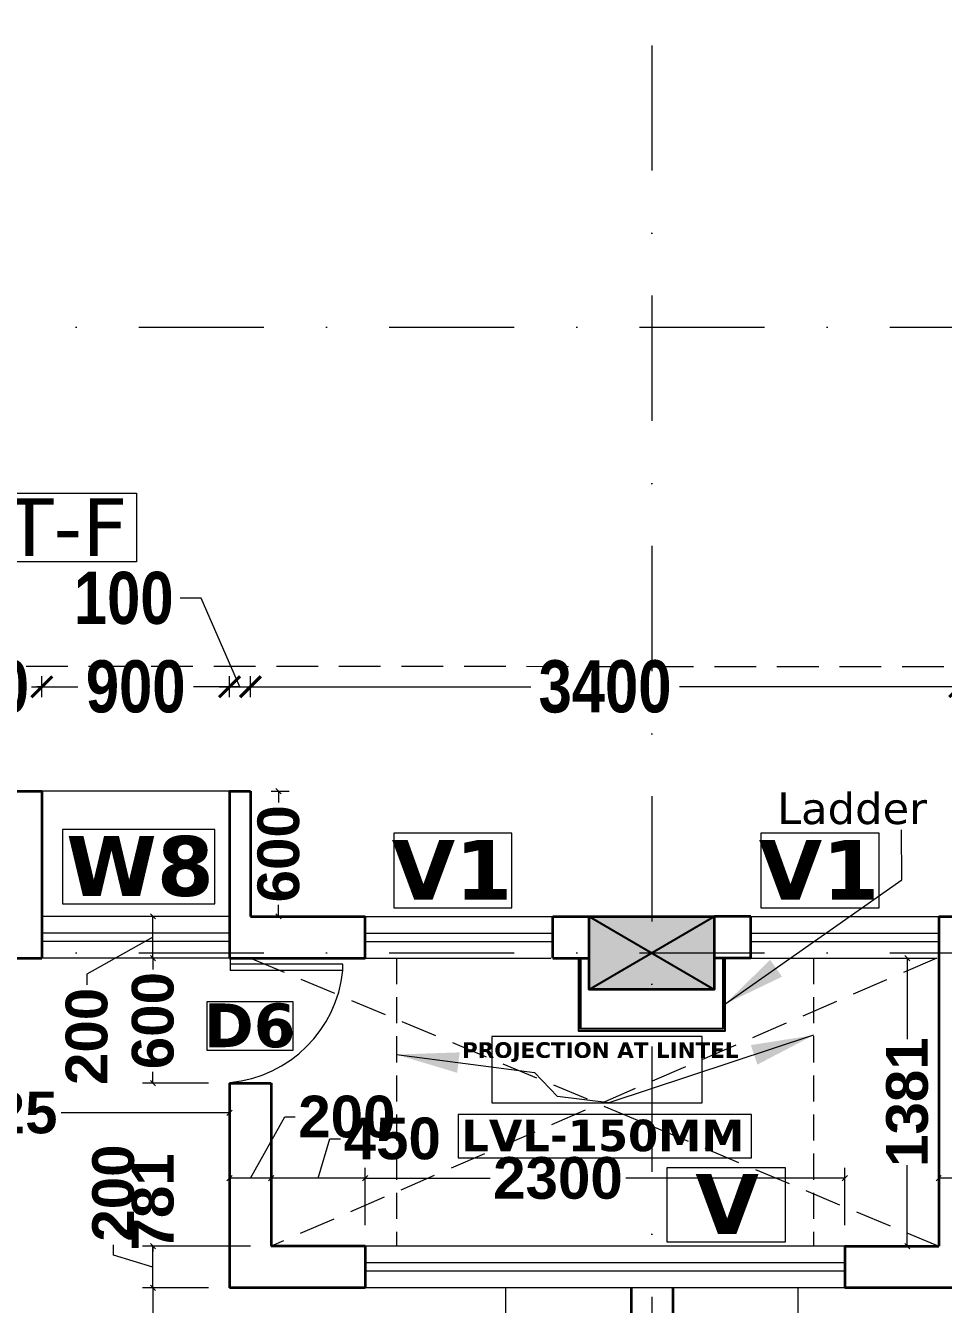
# Model space of a CAD drawing. Header units: millimetres. Extents: x -3092155 to 4513934, y -12317808 to 1850003.
# Drawn here: x -453516 to -449116, y -5516472 to -5510341 of the extents above; entities that cross this region are included whole.
import ezdxf

# ---------------------------------------------------------------- set-up
doc = ezdxf.new("R2010")
doc.units = ezdxf.units.MM
doc.header["$LTSCALE"] = 2
doc.header["$MEASUREMENT"] = 0
doc.header["$PDMODE"] = 34
doc.header["$PDSIZE"] = 500
for name, pattern in [('DASHDOT', [1, 0.5, -0.25, 0, -0.25]), ('DASHED2', [0.375, 0.25, -0.125]), ('HIDDEN', [0.375, 0.25, -0.125])]:
    doc.linetypes.add(name, pattern=pattern)
for name, color, linetype, lineweight, true_color in [('AEROW', 7, 'Continuous', 15, 0x0d0d0d), ('DOT', 7, 'DASHED2', 0, 0x89067c), ('duct text', 7, 'Continuous', 5, 0x30182a), ('partation wall', 7, 'Continuous', 20, 0x525023)]:
    doc.layers.add(name, color=color, linetype=linetype, lineweight=lineweight, true_color=true_color)
for name, color, linetype, lineweight in [('coloumn', 10, 'Continuous', 35), ('cornice', 12, 'Continuous', 25), ('D DIM', 250, 'Continuous', 9), ('D6', 10, 'Continuous', 5), ('DOOR', 27, 'Continuous', 5), ('glass', 5, 'Continuous', 15), ('GRID', 251, 'DASHDOT', 5), ('ldr', 11, 'Continuous', 25), ('PARGOLA', 115, 'DASHED2', 5), ('PROJ', 251, 'HIDDEN', 5), ('SILL', 74, 'Continuous', 9), ('taxe', 7, 'Continuous', 9), ('TEXT', 7, 'Continuous', 13), ('toi.dim.', 214, 'Continuous', 9), ('VENTI', 162, 'Continuous', 5), ('WAll', 250, 'Continuous', 35)]:
    doc.layers.add(name, color=color, linetype=linetype, lineweight=lineweight)
doc.styles.add('INNER DIM', font='ARIALNB.TTF', dxfattribs={"height": 250})
doc.styles.add('int dim', font='arialbd.ttf', dxfattribs={"height": 200})
doc.styles.add('style2', font='verdana.ttf')
doc.dimstyles.new('external final', dxfattribs={"dimscale": 0, "dimtxt": 250, "dimasz": 100, "dimexe": 50, "dimexo": 50, "dimgap": 50, "dimtad": 0, "dimdec": 0, "dimzin": 0, "dimdsep": 46, "dimtxsty": 'INNER DIM', "dimblk": 'ARCHTICK', "dimcen": 100, "dimdle": 50, "dimclrd": 256, "dimclre": 256, "dimclrt": 256, "dimadec": 0, "dimazin": 0, "dimtfac": 1, "dimtdec": 0, "dimtix": 1, "dimtmove": 1, "dimatfit": 3, "dimfxl": 50, "dimfxlon": 1, "dimtolj": 1, "dimtzin": 0, "dimlwd": -1, "dimlwe": -1, "dimarcsym": 1})
doc.dimstyles.new('INNER DIM', dxfattribs={"dimscale": 0, "dimtxt": 250, "dimasz": 100, "dimexe": 50, "dimexo": 50, "dimgap": 50, "dimtad": 0, "dimdec": 0, "dimzin": 0, "dimdsep": 46, "dimtxsty": 'INNER DIM', "dimblk": 'ARCHTICK', "dimcen": 100, "dimdle": 50, "dimclrd": 256, "dimclre": 256, "dimclrt": 256, "dimadec": 0, "dimazin": 0, "dimtfac": 1, "dimtdec": 0, "dimtix": 1, "dimtmove": 2, "dimatfit": 3, "dimfxl": 50, "dimfxlon": 1, "dimtolj": 1, "dimtzin": 0, "dimlwd": -1, "dimlwe": -1, "dimarcsym": 1})
doc.dimstyles.new('toilet detail', dxfattribs={"dimtxt": 150, "dimasz": 25, "dimexe": 50, "dimexo": 100, "dimgap": 25, "dimtad": 0, "dimdec": 0, "dimzin": 3, "dimdsep": 46, "dimtxsty": 'int dim', "dimblk": 'OBLIQUE', "dimcen": 90, "dimclrd": 214, "dimclre": 214, "dimclrt": 256, "dimadec": 0, "dimazin": 0, "dimtfac": 1, "dimtdec": 0, "dimtofl": 0, "dimtmove": 1, "dimatfit": 3, "dimfxl": 1, "dimfrac": 1, "dimtolj": 1, "dimtzin": 0, "dimlwd": -1, "dimlwe": -1, "dimarcsym": 1})

# ---------------------------------------------------------------- blocks, each defined once
blk = doc.blocks.new('*D137')
at = {"layer": 'D DIM', "ltscale": 100, "transparency": 16777216}
for p, q in [((-454038.1, -5513560.3), (-454038.1, -5513460.3)), ((-453438.1, -5513560.3), (-453438.1, -5513460.3)), ((-454038.1, -5513510.3), (-454014, -5513510.3)), ((-453438.1, -5513510.3), (-453462.2, -5513510.3))]:
    blk.add_line(p, q, dxfattribs=at)
at = {"layer": 'Defpoints', "color": 0, "lineweight": 50, "ltscale": 100, "transparency": 16777216}
for p in [(-453438.1, -5513510.3), (-454038.1, -5514011.2), (-453438.1, -5514011.2)]:
    blk.add_point(p, dxfattribs=at)
at = {"layer": 'D DIM', "ltscale": 100, "transparency": 16777216, "insert": (-453738.1, -5513510.3), "char_height": 250, "attachment_point": 5, "style": 'INNER DIM'}
blk.add_mtext('\\A1;600', dxfattribs=at)
blk = doc.blocks.new('_ArchTick')
at = {"color": 0, "linetype": 'ByBlock', "const_width": 0.15}
blk.add_lwpolyline([(-0.5, -0.5), (0.5, 0.5)], dxfattribs=at)
blk = doc.blocks.new('*D138')
at = {"layer": 'D DIM', "ltscale": 100, "transparency": 16777216}
for p, q in [((-453438.1, -5513560.3), (-453438.1, -5513460.3)), ((-452538.1, -5513560.3), (-452538.1, -5513460.3)), ((-453488.1, -5513510.3), (-453265.5, -5513510.3)), ((-452488.1, -5513510.3), (-452710.7, -5513510.3))]:
    blk.add_line(p, q, dxfattribs=at)
at = {"layer": 'Defpoints', "color": 0, "lineweight": 50, "ltscale": 100, "transparency": 16777216}
for p in [(-452538.1, -5513510.3), (-453438.1, -5514011.2), (-452538.1, -5514011.2)]:
    blk.add_point(p, dxfattribs=at)
at = {"layer": 'D DIM', "ltscale": 100, "transparency": 16777216, "xscale": 100, "yscale": 100, "zscale": 100, "rotation": 180}
blk.add_blockref('_ArchTick', (-453438.1, -5513510.3), dxfattribs=at)
at = {"layer": 'D DIM', "ltscale": 100, "transparency": 16777216, "xscale": 100, "yscale": 100, "zscale": 100}
blk.add_blockref('_ArchTick', (-452538.1, -5513510.3), dxfattribs=at)
at = {"layer": 'D DIM', "ltscale": 100, "transparency": 16777216, "insert": (-452988.1, -5513510.3), "char_height": 250, "attachment_point": 5, "style": 'INNER DIM'}
blk.add_mtext('\\A1;900', dxfattribs=at)
blk = doc.blocks.new('*D139')
at = {"layer": 'D DIM', "ltscale": 100, "transparency": 16777216}
for p, q in [((-452674.9, -5513086), (-452774.9, -5513086)), ((-452488.1, -5513510.3), (-452674.9, -5513086)), ((-452538.1, -5513560.3), (-452538.1, -5513460.3)), ((-452438.1, -5513560.3), (-452438.1, -5513460.3)), ((-452588.1, -5513510.3), (-452388.1, -5513510.3))]:
    blk.add_line(p, q, dxfattribs=at)
at = {"layer": 'Defpoints', "color": 0, "lineweight": 50, "ltscale": 100, "transparency": 16777216}
for p in [(-452438.1, -5513510.3), (-452538.1, -5514011.2), (-452438.1, -5514011.2)]:
    blk.add_point(p, dxfattribs=at)
at = {"layer": 'D DIM', "ltscale": 100, "transparency": 16777216, "xscale": 100, "yscale": 100, "zscale": 100, "rotation": 180}
blk.add_blockref('_ArchTick', (-452538.1, -5513510.3), dxfattribs=at)
at = {"layer": 'D DIM', "ltscale": 100, "transparency": 16777216, "xscale": 100, "yscale": 100, "zscale": 100}
blk.add_blockref('_ArchTick', (-452438.1, -5513510.3), dxfattribs=at)
at = {"layer": 'D DIM', "ltscale": 100, "transparency": 16777216, "insert": (-453045.5, -5513086), "char_height": 250, "attachment_point": 5, "style": 'INNER DIM'}
blk.add_mtext('\\A1;100', dxfattribs=at)
blk = doc.blocks.new('*D140')
at = {"layer": 'D DIM', "ltscale": 100, "transparency": 16777216}
for p, q in [((-452438.1, -5513560.3), (-452438.1, -5513460.3)), ((-449038.1, -5513560.3), (-449038.1, -5513460.3)), ((-452488.1, -5513510.3), (-451094.3, -5513510.3)), ((-448988.1, -5513510.3), (-450381.9, -5513510.3))]:
    blk.add_line(p, q, dxfattribs=at)
at = {"layer": 'Defpoints', "color": 0, "lineweight": 50, "ltscale": 100, "transparency": 16777216}
for p in [(-449038.1, -5513510.3), (-452438.1, -5514011.2), (-449038.1, -5514011.2)]:
    blk.add_point(p, dxfattribs=at)
at = {"layer": 'D DIM', "ltscale": 100, "transparency": 16777216, "xscale": 100, "yscale": 100, "zscale": 100, "rotation": 180}
blk.add_blockref('_ArchTick', (-452438.1, -5513510.3), dxfattribs=at)
at = {"layer": 'D DIM', "ltscale": 100, "transparency": 16777216, "xscale": 100, "yscale": 100, "zscale": 100}
blk.add_blockref('_ArchTick', (-449038.1, -5513510.3), dxfattribs=at)
at = {"layer": 'D DIM', "ltscale": 100, "transparency": 16777216, "insert": (-450738.1, -5513510.3), "char_height": 250, "attachment_point": 5, "style": 'INNER DIM'}
blk.add_mtext('\\A1;3400', dxfattribs=at)
blk = doc.blocks.new('S.F')
at = {"layer": 'coloumn', "ltscale": 100}
blk.add_hatch(color=256, dxfattribs=at).paths.add_polyline_path([(35455.8, -5822806.2), (35455.8, -5823156.2), (34855.8, -5823156.2), (34855.8, -5822806.2)])
at = {"layer": 'coloumn', "lineweight": 25, "ltscale": 100}
for p, q in [((34855.8, -5823156.2), (35455.8, -5822806.2)), ((34855.8, -5822806.2), (35455.8, -5823156.2))]:
    blk.add_line(p, q, dxfattribs=at)
at = {"layer": 'coloumn', "ltscale": 100}
blk.add_lwpolyline([(35455.8, -5822806.2), (35455.8, -5823156.2), (34855.8, -5823156.2), (34855.8, -5822806.2)], close=True, dxfattribs=at)
blk = doc.blocks.new('1000 DOOR R')
at = {"layer": 'DOOR', "color": 252, "ltscale": 200}
for p, q in [((-900, -900), (0, -900)), ((-900, -900), (-900, -950)), ((0, -1000), (0, -900)), ((-900, -950), (0, -950))]:
    blk.add_line(p, q, dxfattribs=at)
blk.add_arc((96, -1003), 1001, 95.4612, 174.0988, dxfattribs=at)
blk = doc.blocks.new('_Oblique')
at = {"color": 0, "linetype": 'ByBlock', "lineweight": -2}
blk.add_line((-0.5, -0.5), (0.5, 0.5), dxfattribs=at)
blk = doc.blocks.new('*D1296')
at = {"layer": 'Defpoints', "color": 0, "lineweight": 50, "ltscale": 100, "transparency": 16777216}
for p in [(-1424526.6, -5386891.9), (-1424159.8, -5386891.9), (-1423986.8, -5389760.7)]:
    blk.add_point(p, dxfattribs=at)
at = {"layer": 'toi.dim.', "color": 214, "ltscale": 100, "transparency": 16777216}
for p, q in [((-1424259.8, -5386891.9), (-1424576.6, -5386891.9)), ((-1424526.6, -5386891.9), (-1424526.6, -5388000.5)), ((-1424526.6, -5389760.7), (-1424526.6, -5388652.1)), ((-1424086.8, -5389760.7), (-1424576.6, -5389760.7))]:
    blk.add_line(p, q, dxfattribs=at)
at = {"layer": 'toi.dim.', "color": 214, "ltscale": 100, "transparency": 16777216, "xscale": 25, "yscale": 25, "zscale": 25}
for p, rotation in [((-1424526.6, -5386891.9), 90), ((-1424526.6, -5389760.7), 270)]:
    blk.add_blockref('_Oblique', p, dxfattribs=dict(at, rotation=rotation))
at = {"layer": 'toi.dim.', "ltscale": 100, "transparency": 16777216, "insert": (-1424526.6, -5388326.3), "char_height": 200, "attachment_point": 5, "rotation": 90, "style": 'int dim'}
blk.add_mtext('\\A1;2869', dxfattribs=at)
blk = doc.blocks.new('*D1297')
at = {"layer": 'Defpoints', "color": 0, "lineweight": 50, "ltscale": 100, "transparency": 16777216}
for p in [(-1424526.6, -5386691.9), (-1423959.8, -5386691.9), (-1424159.8, -5386891.9)]:
    blk.add_point(p, dxfattribs=at)
at = {"layer": 'toi.dim.', "color": 214, "ltscale": 100, "transparency": 16777216}
for p, q in [((-1424716.2, -5386735.1), (-1424716.2, -5386685.1)), ((-1424526.6, -5386791.9), (-1424716.2, -5386735.1)), ((-1424059.8, -5386691.9), (-1424576.6, -5386691.9)), ((-1424526.6, -5386891.9), (-1424526.6, -5386691.9)), ((-1424259.8, -5386891.9), (-1424576.6, -5386891.9))]:
    blk.add_line(p, q, dxfattribs=at)
at = {"layer": 'toi.dim.', "color": 214, "ltscale": 100, "transparency": 16777216, "xscale": 25, "yscale": 25, "zscale": 25}
for p, rotation in [((-1424526.6, -5386691.9), 90), ((-1424526.6, -5386891.9), 270)]:
    blk.add_blockref('_Oblique', p, dxfattribs=dict(at, rotation=rotation))
at = {"layer": 'toi.dim.', "ltscale": 100, "transparency": 16777216, "insert": (-1424716.2, -5386437.3), "char_height": 200, "attachment_point": 5, "rotation": 90, "style": 'int dim'}
blk.add_mtext('\\A1;200', dxfattribs=at)
blk = doc.blocks.new('*D1298')
at = {"layer": 'Defpoints', "color": 0, "lineweight": 50, "ltscale": 100, "transparency": 16777216}
for p in [(-1424526.6, -5385910.7), (-1424159.8, -5385910.7), (-1423959.8, -5386691.9)]:
    blk.add_point(p, dxfattribs=at)
at = {"layer": 'toi.dim.', "color": 214, "ltscale": 100, "transparency": 16777216}
for p, q in [((-1424526.6, -5385910.7), (-1424526.6, -5385885.7)), ((-1424259.8, -5385910.7), (-1424576.6, -5385910.7)), ((-1424059.8, -5386691.9), (-1424576.6, -5386691.9)), ((-1424526.6, -5386691.9), (-1424526.6, -5386716.9))]:
    blk.add_line(p, q, dxfattribs=at)
at = {"layer": 'toi.dim.', "color": 214, "ltscale": 100, "transparency": 16777216, "xscale": 25, "yscale": 25, "zscale": 25}
for p, rotation in [((-1424526.6, -5385910.7), 270), ((-1424526.6, -5386691.9), 90)]:
    blk.add_blockref('_Oblique', p, dxfattribs=dict(at, rotation=rotation))
at = {"layer": 'toi.dim.', "ltscale": 100, "transparency": 16777216, "insert": (-1424526.6, -5386479.6), "char_height": 200, "attachment_point": 5, "rotation": 90, "style": 'int dim'}
blk.add_mtext('\\A1;781', dxfattribs=at)
blk = doc.blocks.new('*D1299')
at = {"layer": 'Defpoints', "color": 0, "lineweight": 50, "ltscale": 100, "transparency": 16777216}
for p in [(-1424526.6, -5385310.7), (-1424159.8, -5385310.7), (-1424159.8, -5385910.7)]:
    blk.add_point(p, dxfattribs=at)
at = {"layer": 'toi.dim.', "color": 214, "ltscale": 100, "transparency": 16777216}
for p, q in [((-1424259.8, -5385310.7), (-1424576.6, -5385310.7)), ((-1424526.6, -5385310.7), (-1424526.6, -5385365.4)), ((-1424526.6, -5385910.7), (-1424526.6, -5385855.9)), ((-1424259.8, -5385910.7), (-1424576.6, -5385910.7))]:
    blk.add_line(p, q, dxfattribs=at)
at = {"layer": 'toi.dim.', "color": 214, "ltscale": 100, "transparency": 16777216, "xscale": 25, "yscale": 25, "zscale": 25}
for p, rotation in [((-1424526.6, -5385310.7), 90), ((-1424526.6, -5385910.7), 270)]:
    blk.add_blockref('_Oblique', p, dxfattribs=dict(at, rotation=rotation))
at = {"layer": 'toi.dim.', "ltscale": 100, "transparency": 16777216, "insert": (-1424526.6, -5385610.7), "char_height": 200, "attachment_point": 5, "rotation": 90, "style": 'int dim'}
blk.add_mtext('\\A1;600', dxfattribs=at)
blk = doc.blocks.new('*D1300')
at = {"layer": 'Defpoints', "color": 0, "lineweight": 50, "ltscale": 100, "transparency": 16777216}
for p in [(-1424526.6, -5385110.7), (-1424159.8, -5385110.7), (-1424159.8, -5385310.7)]:
    blk.add_point(p, dxfattribs=at)
at = {"layer": 'toi.dim.', "color": 214, "ltscale": 100, "transparency": 16777216}
for p, q in [((-1424259.8, -5385110.7), (-1424576.6, -5385110.7)), ((-1424526.6, -5385310.7), (-1424526.6, -5385110.7)), ((-1424526.6, -5385210.7), (-1424843.9, -5385388.5)), ((-1424259.8, -5385310.7), (-1424576.6, -5385310.7)), ((-1424843.9, -5385388.5), (-1424843.9, -5385438.5))]:
    blk.add_line(p, q, dxfattribs=at)
at = {"layer": 'toi.dim.', "color": 214, "ltscale": 100, "transparency": 16777216, "xscale": 25, "yscale": 25, "zscale": 25}
for p, rotation in [((-1424526.6, -5385110.7), 90), ((-1424526.6, -5385310.7), 270)]:
    blk.add_blockref('_Oblique', p, dxfattribs=dict(at, rotation=rotation))
at = {"layer": 'toi.dim.', "ltscale": 100, "transparency": 16777216, "insert": (-1424843.9, -5385686.2), "char_height": 200, "attachment_point": 5, "rotation": 90, "style": 'int dim'}
blk.add_mtext('\\A1;200', dxfattribs=at)
blk = doc.blocks.new('*D1316')
at = {"layer": 'Defpoints', "color": 0, "lineweight": 50, "ltscale": 100, "transparency": 16777216}
for p in [(-1420998.8, -5385310.7), (-1420984.8, -5386691.9), (-1420910.4, -5386691.9)]:
    blk.add_point(p, dxfattribs=at)
at = {"layer": 'toi.dim.', "color": 214, "ltscale": 100, "transparency": 16777216}
for p, q in [((-1420910.4, -5385310.7), (-1420910.4, -5385699.3)), ((-1420898.8, -5385310.7), (-1420860.4, -5385310.7)), ((-1420910.4, -5386691.9), (-1420910.4, -5386303.3)), ((-1420884.8, -5386691.9), (-1420860.4, -5386691.9))]:
    blk.add_line(p, q, dxfattribs=at)
at = {"layer": 'toi.dim.', "color": 214, "ltscale": 100, "transparency": 16777216, "xscale": 25, "yscale": 25, "zscale": 25}
for p, rotation in [((-1420910.4, -5385310.7), 90), ((-1420910.4, -5386691.9), 270)]:
    blk.add_blockref('_Oblique', p, dxfattribs=dict(at, rotation=rotation))
at = {"layer": 'toi.dim.', "ltscale": 100, "transparency": 16777216, "insert": (-1420910.4, -5386001.3), "char_height": 200, "attachment_point": 5, "rotation": 90, "style": 'int dim'}
blk.add_mtext('\\A1;1381', dxfattribs=at)
blk = doc.blocks.new('*D1318')
at = {"layer": 'Defpoints', "color": 0, "lineweight": 50, "ltscale": 100, "transparency": 16777216}
for p in [(-1426884.8, -5385966.9), (-1426884.8, -5386052.5), (-1424159.8, -5386036)]:
    blk.add_point(p, dxfattribs=at)
at = {"layer": 'toi.dim.', "color": 214, "ltscale": 100, "transparency": 16777216}
for p, q in [((-1426884.8, -5386052.5), (-1425623.1, -5386052.5)), ((-1426884.8, -5386066.9), (-1426884.8, -5386102.5)), ((-1424159.8, -5386052.5), (-1424967, -5386052.5)), ((-1424159.8, -5386136), (-1424159.8, -5386102.5))]:
    blk.add_line(p, q, dxfattribs=at)
at = {"layer": 'toi.dim.', "color": 214, "ltscale": 100, "transparency": 16777216, "xscale": 25, "yscale": 25, "zscale": 25, "rotation": 180}
blk.add_blockref('_Oblique', (-1426884.8, -5386052.5), dxfattribs=at)
at = {"layer": 'toi.dim.', "color": 214, "ltscale": 100, "transparency": 16777216, "xscale": 25, "yscale": 25, "zscale": 25}
blk.add_blockref('_Oblique', (-1424159.8, -5386052.5), dxfattribs=at)
at = {"layer": 'toi.dim.', "ltscale": 100, "transparency": 16777216, "insert": (-1425295, -5386052.5), "char_height": 200, "attachment_point": 5, "style": 'int dim'}
blk.add_mtext('\\A1;2725', dxfattribs=at)
blk = doc.blocks.new('*D1319')
at = {"layer": 'Defpoints', "color": 0, "lineweight": 50, "ltscale": 100, "transparency": 16777216}
for p in [(-1420759.8, -5386366.3), (-1420759.8, -5386445.9), (-1420559.8, -5386445.9)]:
    blk.add_point(p, dxfattribs=at)
at = {"layer": 'toi.dim.', "color": 214, "ltscale": 100, "transparency": 16777216}
for p, q in [((-1420759.8, -5386345.9), (-1420759.8, -5386316.3)), ((-1420559.8, -5386345.9), (-1420559.8, -5386316.3)), ((-1420559.8, -5386366.3), (-1420759.8, -5386366.3))]:
    blk.add_line(p, q, dxfattribs=at)
at = {"layer": 'toi.dim.', "color": 214, "ltscale": 100, "transparency": 16777216, "xscale": 25, "yscale": 25, "zscale": 25, "rotation": 180}
blk.add_blockref('_Oblique', (-1420759.8, -5386366.3), dxfattribs=at)
at = {"layer": 'toi.dim.', "color": 214, "ltscale": 100, "transparency": 16777216, "xscale": 25, "yscale": 25, "zscale": 25}
blk.add_blockref('_Oblique', (-1420559.8, -5386366.3), dxfattribs=at)
at = {"layer": 'toi.dim.', "ltscale": 100, "transparency": 16777216, "insert": (-1420426.4, -5386202.2), "char_height": 200, "attachment_point": 5, "style": 'int dim'}
blk.add_mtext('\\A1;200', dxfattribs=at)
blk = doc.blocks.new('*D1320')
at = {"layer": 'Defpoints', "color": 0, "lineweight": 50, "ltscale": 100, "transparency": 16777216}
for p in [(-1423509.8, -5386366.3), (-1423509.8, -5386691.9), (-1421209.8, -5386691.9)]:
    blk.add_point(p, dxfattribs=at)
at = {"layer": 'toi.dim.', "color": 214, "ltscale": 100, "transparency": 16777216}
for p, q in [((-1423509.8, -5386591.9), (-1423509.8, -5386316.3)), ((-1421209.8, -5386591.9), (-1421209.8, -5386316.3)), ((-1423509.8, -5386366.3), (-1422910.6, -5386366.3)), ((-1421209.8, -5386366.3), (-1422259.7, -5386366.3))]:
    blk.add_line(p, q, dxfattribs=at)
at = {"layer": 'toi.dim.', "color": 214, "ltscale": 100, "transparency": 16777216, "xscale": 25, "yscale": 25, "zscale": 25, "rotation": 180}
blk.add_blockref('_Oblique', (-1423509.8, -5386366.3), dxfattribs=at)
at = {"layer": 'toi.dim.', "color": 214, "ltscale": 100, "transparency": 16777216, "xscale": 25, "yscale": 25, "zscale": 25}
blk.add_blockref('_Oblique', (-1421209.8, -5386366.3), dxfattribs=at)
at = {"layer": 'toi.dim.', "ltscale": 100, "transparency": 16777216, "insert": (-1422585.2, -5386366.3), "char_height": 200, "attachment_point": 5, "style": 'int dim'}
blk.add_mtext('\\A1;2300', dxfattribs=at)
blk = doc.blocks.new('*D1321')
at = {"layer": 'Defpoints', "color": 0, "lineweight": 50, "ltscale": 100, "transparency": 16777216}
for p in [(-1423959.8, -5386366.3), (-1423959.8, -5386691.9), (-1423509.8, -5386691.9)]:
    blk.add_point(p, dxfattribs=at)
at = {"layer": 'toi.dim.', "color": 214, "ltscale": 100, "transparency": 16777216}
for p, q in [((-1423734.8, -5386366.3), (-1423678, -5386176.7)), ((-1423678, -5386176.7), (-1423628, -5386176.7)), ((-1423959.8, -5386591.9), (-1423959.8, -5386316.3)), ((-1423509.8, -5386591.9), (-1423509.8, -5386316.3)), ((-1423509.8, -5386366.3), (-1423959.8, -5386366.3))]:
    blk.add_line(p, q, dxfattribs=at)
at = {"layer": 'toi.dim.', "color": 214, "ltscale": 100, "transparency": 16777216, "xscale": 25, "yscale": 25, "zscale": 25, "rotation": 180}
blk.add_blockref('_Oblique', (-1423959.8, -5386366.3), dxfattribs=at)
at = {"layer": 'toi.dim.', "color": 214, "ltscale": 100, "transparency": 16777216, "xscale": 25, "yscale": 25, "zscale": 25}
blk.add_blockref('_Oblique', (-1423509.8, -5386366.3), dxfattribs=at)
at = {"layer": 'toi.dim.', "ltscale": 100, "transparency": 16777216, "insert": (-1423379.4, -5386176.7), "char_height": 200, "attachment_point": 5, "style": 'int dim'}
blk.add_mtext('\\A1;450', dxfattribs=at)
blk = doc.blocks.new('*D1322')
at = {"layer": 'Defpoints', "color": 0, "lineweight": 50, "ltscale": 100, "transparency": 16777216}
for p in [(-1424159.8, -5386366.3), (-1424159.8, -5386691.9), (-1423959.8, -5386691.9)]:
    blk.add_point(p, dxfattribs=at)
at = {"layer": 'toi.dim.', "color": 214, "ltscale": 100, "transparency": 16777216}
for p, q in [((-1424059.8, -5386366.3), (-1423894.8, -5386071.8)), ((-1423894.8, -5386071.8), (-1423844.8, -5386071.8)), ((-1424159.8, -5386591.9), (-1424159.8, -5386316.3)), ((-1423959.8, -5386591.9), (-1423959.8, -5386316.3)), ((-1423959.8, -5386366.3), (-1424159.8, -5386366.3))]:
    blk.add_line(p, q, dxfattribs=at)
at = {"layer": 'toi.dim.', "color": 214, "ltscale": 100, "transparency": 16777216, "xscale": 25, "yscale": 25, "zscale": 25, "rotation": 180}
blk.add_blockref('_Oblique', (-1424159.8, -5386366.3), dxfattribs=at)
at = {"layer": 'toi.dim.', "color": 214, "ltscale": 100, "transparency": 16777216, "xscale": 25, "yscale": 25, "zscale": 25}
blk.add_blockref('_Oblique', (-1423959.8, -5386366.3), dxfattribs=at)
at = {"layer": 'toi.dim.', "ltscale": 100, "transparency": 16777216, "insert": (-1423597.1, -5386071.8), "char_height": 200, "attachment_point": 5, "style": 'int dim'}
blk.add_mtext('\\A1;200', dxfattribs=at)
blk = doc.blocks.new('*D1324')
at = {"layer": 'Defpoints', "color": 0, "lineweight": 50, "ltscale": 100, "transparency": 16777216}
for p in [(-1424059.8, -5384510.7), (-1423924.4, -5384510.7), (-1424059.8, -5385110.7)]:
    blk.add_point(p, dxfattribs=at)
at = {"layer": 'toi.dim.', "color": 214, "ltscale": 100, "transparency": 16777216}
for p, q in [((-1423959.8, -5384510.7), (-1423874.4, -5384510.7)), ((-1423924.4, -5384510.7), (-1423924.4, -5384565.4)), ((-1423924.4, -5385110.7), (-1423924.4, -5385055.9)), ((-1423959.8, -5385110.7), (-1423874.4, -5385110.7))]:
    blk.add_line(p, q, dxfattribs=at)
at = {"layer": 'toi.dim.', "color": 214, "ltscale": 100, "transparency": 16777216, "xscale": 25, "yscale": 25, "zscale": 25}
for p, rotation in [((-1423924.4, -5384510.7), 90), ((-1423924.4, -5385110.7), 270)]:
    blk.add_blockref('_Oblique', p, dxfattribs=dict(at, rotation=rotation))
at = {"layer": 'toi.dim.', "ltscale": 100, "transparency": 16777216, "insert": (-1423924.4, -5384810.7), "char_height": 200, "attachment_point": 5, "rotation": 90, "style": 'int dim'}
blk.add_mtext('\\A1;600', dxfattribs=at)
blk = doc.blocks.new('hyh')
at = {"layer": 'duct text', "ltscale": 0.1}
blk.add_lwpolyline([(-191238.3, -5556572.6), (-189729.9, -5556572.6), (-189729.9, -5556901.7), (-191238.3, -5556901.7)], close=True, dxfattribs=at)
at = {"layer": 'duct text', "ltscale": 0.1, "insert": (-190482.7, -5556737.3), "char_height": 276.639, "width": 1547.237, "attachment_point": 5, "style": 'style2'}
blk.add_mtext('\\pt3043;DUCT-F', dxfattribs=at)
blk = doc.blocks.new('u67u6ujuj')
at = {"layer": 'D6', "ltscale": 0.1}
blk.add_lwpolyline([(-1423853.8, -5385520.1), (-1424268.6, -5385520.1), (-1424268.6, -5385751.8), (-1423853.8, -5385751.8)], close=True, dxfattribs=at)
at = {"layer": 'glass', "ltscale": 100}
for p, q in [((-1424159.8, -5385190.7), (-1425059.8, -5385190.7)), ((-1423509.8, -5385190.7), (-1422609.8, -5385190.7)), ((-1421659.8, -5385190.7), (-1420759.8, -5385190.7)), ((-1424159.8, -5385230.7), (-1425059.8, -5385230.7)), ((-1423509.8, -5385230.7), (-1422609.8, -5385230.7)), ((-1421659.8, -5385230.7), (-1420759.8, -5385230.7)), ((-1421209.8, -5386771.9), (-1423509.8, -5386771.9)), ((-1421209.8, -5386811.9), (-1423509.8, -5386811.9))]:
    blk.add_line(p, q, dxfattribs=at)
at = {"layer": 'ldr', "ltscale": 100}
for points in [[(-1421785, -5385310.7), (-1421785, -5385660.5), (-1422484.7, -5385660.5), (-1422484.7, -5385310.7)], [(-1421795, -5385310.7), (-1421795, -5385650.5), (-1422474.7, -5385650.5), (-1422474.7, -5385310.7)]]:
    blk.add_lwpolyline(points, dxfattribs=at)
at = {"layer": 'PARGOLA', "ltscale": 350}
for p, q in [((-1424059.8, -5385310.7), (-1420759.8, -5386691.9)), ((-1420768.8, -5385310.7), (-1423959.8, -5386691.9))]:
    blk.add_line(p, q, dxfattribs=at)
at = {"layer": 'partation wall', "ltscale": 100}
for p, q in [((-1422834.8, -5389917.9), (-1422834.8, -5386891.9)), ((-1421434.8, -5386891.9), (-1421434.8, -5389917.9))]:
    blk.add_line(p, q, dxfattribs=at)
at = {"layer": 'PROJ', "ltscale": 250}
for p, q in [((-1424059.8, -5384510.7), (-1425059.8, -5384510.7)), ((-1423359.8, -5385310.7), (-1423359.8, -5386691.9)), ((-1421359.8, -5385310.7), (-1421359.8, -5386691.9))]:
    blk.add_line(p, q, dxfattribs=at)
at = {"layer": 'SILL', "ltscale": 100}
for p, q in [((-1424159.8, -5385110.7), (-1425059.8, -5385110.7)), ((-1423509.8, -5385110.7), (-1422609.8, -5385110.7)), ((-1421659.8, -5385110.7), (-1420759.8, -5385110.7)), ((-1424159.8, -5385310.7), (-1425059.8, -5385310.7)), ((-1423509.8, -5385310.7), (-1422618.8, -5385310.7)), ((-1421659.8, -5385310.7), (-1420768.8, -5385310.7)), ((-1421209.8, -5386691.9), (-1423509.8, -5386691.9)), ((-1421209.8, -5386891.9), (-1423509.8, -5386891.9))]:
    blk.add_line(p, q, dxfattribs=at)
at = {"layer": 'taxe', "ltscale": 0.1}
blk.add_lwpolyline([(-1421656.7, -5386061.3), (-1423063, -5386061.3), (-1423063, -5386268.7), (-1421656.7, -5386268.7)], close=True, dxfattribs=at)
at = {"layer": 'TEXT', "ltscale": 100}
blk.add_lwpolyline([(-1421894, -5385687.3), (-1422901.4, -5385687.3), (-1422901.4, -5386005), (-1421894, -5386005)], close=True, dxfattribs=at)
at = {"layer": 'VENTI', "ltscale": 100}
for points in [[(-1424960.2, -5385051.4), (-1424230.5, -5385051.4), (-1424230.5, -5384694.2), (-1424960.2, -5384694.2)], [(-1423371.6, -5385069.8), (-1422805.5, -5385069.8), (-1422805.5, -5384712.6), (-1423371.6, -5384712.6)], [(-1421611.9, -5385069.8), (-1421045.8, -5385069.8), (-1421045.8, -5384712.6), (-1421611.9, -5384712.6)], [(-1421495.6, -5386672.5), (-1422061.7, -5386672.5), (-1422061.7, -5386315.4), (-1421495.6, -5386315.4)]]:
    blk.add_lwpolyline(points, close=True, dxfattribs=at)
at = {"layer": 'WAll', "ltscale": 100}
for p, q in [((-1425659.8, -5384510.7), (-1425059.8, -5384510.7)), ((-1425659.8, -5384510.7), (-1425059.8, -5384510.7)), ((-1425059.8, -5384510.7), (-1425059.8, -5385310.7)), ((-1424159.8, -5384510.7), (-1424059.8, -5384510.7)), ((-1424159.8, -5384510.7), (-1424159.8, -5385310.7)), ((-1424059.8, -5384510.7), (-1424059.8, -5385110.7)), ((-1424059.8, -5385110.7), (-1423509.8, -5385110.7)), ((-1423509.8, -5385310.7), (-1423509.8, -5385110.7)), ((-1422609.8, -5385310.7), (-1422609.8, -5385110.7)), ((-1422609.8, -5385110.7), (-1422434.8, -5385110.7)), ((-1421659.8, -5385110.7), (-1421834.8, -5385110.7)), ((-1421659.8, -5385310.7), (-1421659.8, -5385110.7)), ((-1420759.8, -5385110.7), (-1420759.8, -5385550.7)), ((-1420759.8, -5385110.7), (-1420659.8, -5385110.7)), ((-1420759.8, -5385210.7), (-1420759.8, -5386691.9)), ((-1425659.8, -5385310.7), (-1425059.8, -5385310.7)), ((-1424159.8, -5385310.7), (-1423509.8, -5385310.7)), ((-1422609.8, -5385310.7), (-1422434.8, -5385310.7)), ((-1421659.8, -5385310.7), (-1421834.8, -5385310.7)), ((-1424159.8, -5385910.7), (-1424159.8, -5386891.9)), ((-1424159.8, -5385910.7), (-1423959.8, -5385910.7)), ((-1423959.8, -5385910.7), (-1423959.8, -5386691.9)), ((-1423509.8, -5386691.9), (-1423959.8, -5386691.9)), ((-1423509.8, -5386691.9), (-1423509.8, -5386891.9)), ((-1421209.8, -5386691.9), (-1421209.8, -5386891.9)), ((-1421209.8, -5386691.9), (-1420759.8, -5386691.9)), ((-1423509.8, -5386891.9), (-1424159.8, -5386891.9)), ((-1422234.8, -5386891.9), (-1422234.8, -5389760.7)), ((-1422034.8, -5386891.9), (-1422034.8, -5389760.7)), ((-1420559.8, -5386891.9), (-1421209.8, -5386891.9)), ((-1420559.8, -5386891.9), (-1420759.8, -5386891.9))]:
    blk.add_line(p, q, dxfattribs=at)
at = {"layer": 'DOOR', "ltscale": 100, "extrusion": (0, 0, -1), "xscale": -0.5999999999997379, "yscale": 0.5999999999997379, "zscale": -0.6000000002695848, "rotation": 180}
blk.add_blockref('1000 DOOR R', (1424155.9, -5385910.7), dxfattribs=at)
at = {"layer": 'D6', "ltscale": 0.1, "insert": (-1424062.9, -5385635.3), "char_height": 210, "attachment_point": 5, "style": 'style2'}
blk.add_mtext('\\pt2310;{\\fVerdana|b1|i0|c0|p34;D6}', dxfattribs=at)
at = {"layer": 'taxe', "ltscale": 0.1, "char_height": 151.2, "attachment_point": 5, "style": 'style2'}
for s, insert in [('\\pt1663.2;Ladder', (-1421175.7, -5384594)), ('\\pt1663.2;{\\fVerdana|b1|i0|c0|p34;LVL-150MM}', (-1422370.4, -5386162.5))]:
    blk.add_mtext(s, dxfattribs=dict(at, insert=insert))
at = {"layer": 'TEXT', "ltscale": 100, "insert": (-1421719.6, -5385714.2), "char_height": 75, "width": 1331.504, "attachment_point": 3, "style": 'style2'}
blk.add_mtext('{\\fVerdana|b1|i0|c0|p34;PROJECTION AT LINTEL}', dxfattribs=at)
at = {"layer": 'VENTI', "ltscale": 100, "insert": (-1424588.4, -5384871.8), "char_height": 287, "attachment_point": 5, "style": 'style2'}
blk.add_mtext('\\pt3157;{\\fVerdana|b1|i0|c0|p34;W8}', dxfattribs=at)
at = {"layer": 'VENTI', "ltscale": 0.1, "char_height": 287, "attachment_point": 5, "style": 'style2'}
for s, insert in [('\\pt3157;{\\fVerdana|b1|i0|c0|p34;V1}', (-1423093.2, -5384887.4)), ('\\pt3157;{\\fVerdana|b1|i0|c0|p34;V1}', (-1421333.6, -5384887.4)), ('\\pt3157;{\\fVerdana|b1|i0|c0|p34;V}', (-1421774, -5386490.2))]:
    blk.add_mtext(s, dxfattribs=dict(at, insert=insert))
at = {"layer": 'toi.dim.', "ltscale": 100}
for base, p1, p2, angle, picture, middle in [((-1423924.4, -5384510.7), (-1424059.8, -5385110.7), (-1424059.8, -5384510.7), 90, '*D1324', (-1423924.4, -5384810.7)), ((-1424526.6, -5385310.7), (-1424159.8, -5385910.7), (-1424159.8, -5385310.7), 90, '*D1299', (-1424526.6, -5385610.7)), ((-1420910.4, -5386691.9), (-1420998.8, -5385310.7), (-1420984.8, -5386691.9), 90, '*D1316', (-1420910.4, -5386001.3)), ((-1423959.8, -5386366.3), (-1423509.8, -5386691.9), (-1423959.8, -5386691.9), 180, '*D1321', (-1423603, -5386176.7)), ((-1424526.6, -5386691.9), (-1424159.8, -5386891.9), (-1423959.8, -5386691.9), 90, '*D1297', (-1424716.2, -5386660.1)), ((-1424526.6, -5386891.9), (-1423986.8, -5389760.7), (-1424159.8, -5386891.9), 90, '*D1296', (-1424526.6, -5388326.3))]:
    dim = blk.add_linear_dim(base=base, p1=p1, p2=p2, angle=angle, dimstyle='toilet detail', dxfattribs=at)
    dim.commit()
    dim.dimension.update_dxf_attribs({"geometry": picture, "text_midpoint": middle})
for base, p1, p2, angle, picture, middle in [((-1424526.6, -5385110.7), (-1424159.8, -5385310.7), (-1424159.8, -5385110.7), 90, '*D1300', (-1424843.9, -5385463.5)), ((-1424526.6, -5385910.7), (-1423959.8, -5386691.9), (-1424159.8, -5385910.7), 90, '*D1298', (-1424526.6, -5386479.6)), ((-1426884.8, -5386052.5), (-1424159.8, -5386036), (-1426884.8, -5385966.9), 180, '*D1318', (-1425295, -5386052.5)), ((-1424159.8, -5386366.3), (-1423959.8, -5386691.9), (-1424159.8, -5386691.9), 180, '*D1322', (-1423819.8, -5386071.8)), ((-1420759.8, -5386366.3), (-1420559.8, -5386445.9), (-1420759.8, -5386445.9), 180, '*D1319', (-1420426.4, -5386202.2)), ((-1423509.8, -5386366.3), (-1421209.8, -5386691.9), (-1423509.8, -5386691.9), 180, '*D1320', (-1422585.2, -5386366.3))]:
    dim = blk.add_linear_dim(base=base, p1=p1, p2=p2, angle=angle, dimstyle='toilet detail', dxfattribs=at)
    dim.commit()
    dim.dimension.update_dxf_attribs({"geometry": picture, "text_midpoint": middle, "dimtype": 160})
at = {"layer": 'AEROW', "ltscale": 100}
for points in [[(-1421785, -5385532.1), (-1420937, -5384936.2), (-1420938.2, -5384695.4)], [(-1421359.8, -5385680.5), (-1422341.2, -5386005), (-1422587.9, -5385975.1)], [(-1423359.8, -5385773.2), (-1422696.9, -5385859.2), (-1422587.9, -5385975.1)]]:
    blk.add_leader(points, dimstyle='INNER DIM', override={"dimscale": 1, "dimtxt": 200, "dimasz": 300, "dimfxl": 6, "dimfxlon": 1}, dxfattribs=at)

msp = doc.modelspace()

# ---------------------------------------------------------------- linework, layer by layer
at = {"layer": 'DOT', "ltscale": 400}
msp.add_line((-458013.9, -5513408.7), (-446089.3, -5513415.2), dxfattribs=at)
at = {"layer": 'DOT', "linetype": 'Continuous', "ltscale": 400}
msp.add_line((-452438.6, -5514011.2), (-455038.9, -5514011.2), dxfattribs=at)
msp.add_line((-452438.6, -5514011.2), (-455038.9, -5514011.2), dxfattribs=at)
at = {"layer": 'GRID', "color": 5, "ltscale": 600}
msp.add_line((-450513.9, -5499634.4), (-450513.9, -5584428.2), dxfattribs=at)
at = {"layer": 'GRID', "color": 6, "ltscale": 600}
for p, q in [((-460173.8, -5511786.2), (-367334.4, -5511786.2)), ((-460173.8, -5514786.2), (-367334.4, -5514786.2))]:
    msp.add_line(p, q, dxfattribs=at)

# ---------------------------------------------------------------- block references
at = {"layer": 'coloumn'}
msp.add_blockref('S.F', (-485670.2, 308195), dxfattribs=at)
at = {"layer": 'cornice', "color": 3, "lineweight": 50}
msp.add_blockref('hyh', (-263254.8, 43989.8), dxfattribs=at)
at = {"layer": 'WAll'}
msp.add_blockref('u67u6ujuj', (971621.3, -129500.5), dxfattribs=at)

# ---------------------------------------------------------------- dimensions: what is measured, and where the dimension line sits
at = {"layer": 'D DIM', "ltscale": 100}
dim = msp.add_linear_dim(base=(-452438.1, -5513510.3), p1=(-452538.1, -5514011.2), p2=(-452438.1, -5514011.2), dimstyle='external final', override={"dimscale": 1}, dxfattribs=at)
dim.commit()
dim.dimension.update_dxf_attribs({"geometry": '*D139', "text_midpoint": (-452824.9, -5513086), "dimtype": 160})
for base, p1, p2, picture, middle in [((-453438.1, -5513510.3), (-454038.1, -5514011.2), (-453438.1, -5514011.2), '*D137', (-453738.1, -5513510.3)), ((-452538.1, -5513510.3), (-453438.1, -5514011.2), (-452538.1, -5514011.2), '*D138', (-452988.1, -5513510.3)), ((-449038.1, -5513510.3), (-452438.1, -5514011.2), (-449038.1, -5514011.2), '*D140', (-450738.1, -5513510.3))]:
    dim = msp.add_linear_dim(base=base, p1=p1, p2=p2, dimstyle='external final', override={"dimscale": 1}, dxfattribs=at)
    dim.commit()
    dim.dimension.update_dxf_attribs({"geometry": picture, "text_midpoint": middle})

doc.saveas('drawing.dxf')
